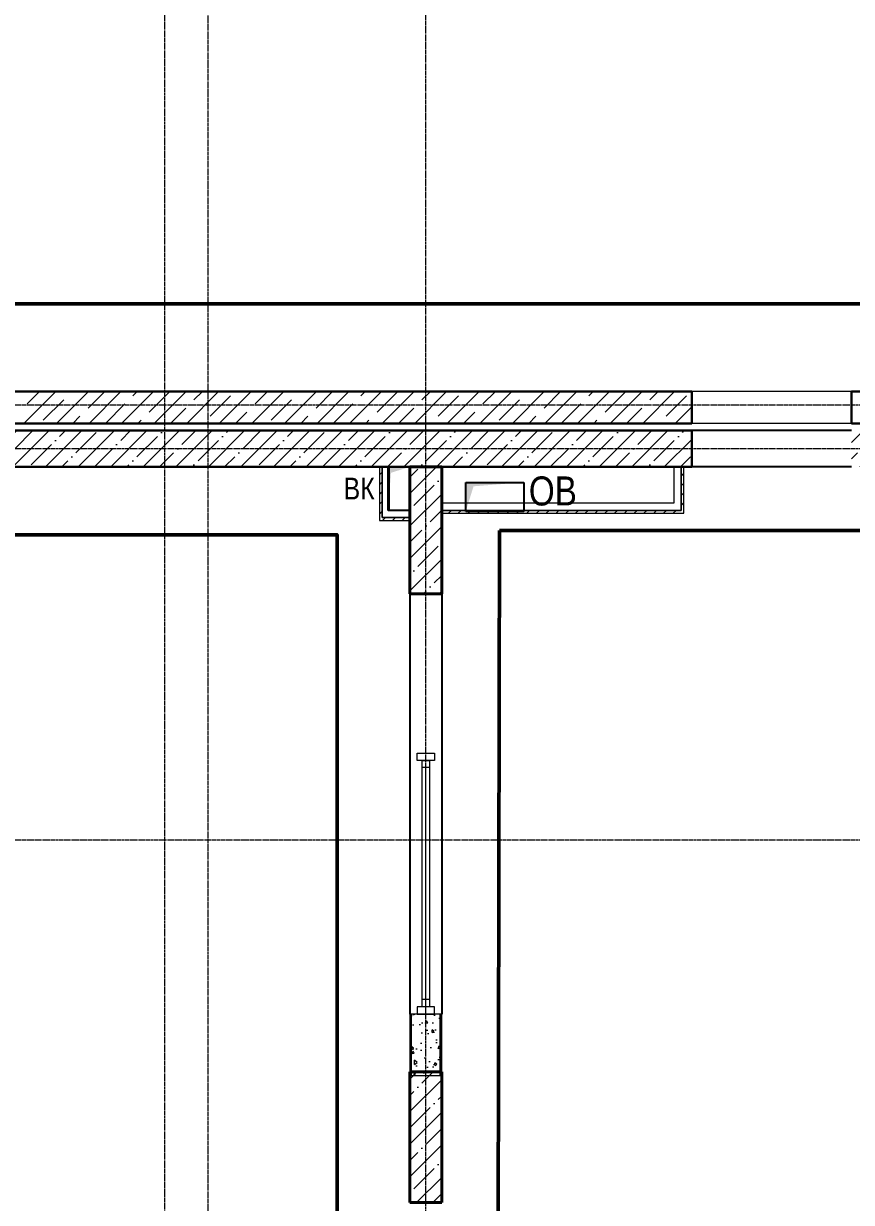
# Model space of a CAD drawing. Header units: millimetres. Extents: x -7155 to 483283, y -227682 to 148426.
# Drawn here: x 5028 to 10734, y 58700 to 66833 of the extents above; entities that cross this region are included whole.
import ezdxf

# ---------------------------------------------------------------- set-up
doc = ezdxf.new("R2010")
doc.units = ezdxf.units.MM
doc.linetypes.add('CENTER2', pattern=[28.575, 19.05, -3.175, 3.175, -3.175])
doc.linetypes.add('HIDDEN2', pattern=[4.7625, 3.175, -1.5875])
for name, color, linetype, lineweight in [('A-Wall-Open', 8, 'Continuous', 0), ('АР_Колонны', 70, 'Continuous', 30), ('АР_Окна', 4, 'Continuous', 5), ('АР_Стены ГКЛ', 1, 'Continuous', 15), ('АР_Стены ЖБ', 7, 'Continuous', 30), ('АР_Стены ПЕНОблок', 52, 'Continuous', 20), ('АР_Тонкая', 254, 'Continuous', 5), ('АР_Штриховка', 8, 'Continuous', 0), ('ВК_Шахты', 5, 'Continuous', 9), ('ОВ_Отопление', 30, 'Continuous', 5)]:
    doc.layers.add(name, color=color, linetype=linetype, lineweight=lineweight)
for name, color, linetype, lineweight, true_color in [('АР_Оси_РД_100', 7, 'Continuous', 0, 0x525252), ('РД_Витраж_вн', 7, 'Continuous', 25, 0x148aff), ('РД_Оси_100', 7, 'Continuous', 0, 0x525252), ('РД_проем_инж перемыч_фахверк', 7, 'Continuous', 18, 0xff1f1f)]:
    doc.layers.add(name, color=color, linetype=linetype, lineweight=lineweight, true_color=true_color)
doc.layers.add('РД_Проем', color=230, linetype='Continuous', lineweight=0, plot=False)
doc.styles.add('style1', font='ARIALN.TTF')

# ---------------------------------------------------------------- blocks, each defined once
blk = doc.blocks.new('СОШ_2200_АР_ОСИ_М100_28.05.24')
at = {"layer": 'АР_Оси_РД_100', "linetype": 'CENTER2'}
blk.add_line((29555, 61200), (-5954.958, 61200), dxfattribs=at)
for points in [[(5849.555, 139938.679), (6000, 139538.679), (6000, -6194.559)], [(6300, -6195.83), (6300, 139538.679), (6450, 139938.679)], [(7800, -6155), (7800, 139938.679)], [(29555, 64200), (-5454.958, 64200), (-5954.958, 64350)], [(29555, 63900), (-5454.958, 63900), (-5954.958, 63750)]]:
    blk.add_lwpolyline(points, dxfattribs=at)

msp = doc.modelspace()

# ---------------------------------------------------------------- hatches: boundary and pattern name
at = {"layer": 'АР_Стены ГКЛ', "linetype": 'Continuous', "lineweight": 0, "true_color": 0x000000}
h = msp.add_hatch(dxfattribs=at)
h.set_pattern_fill('ANSI31', color=18, scale=15, angle=1.3e-14, style=0)
h.paths.add_polyline_path([(7480, 63405), (7500, 63425), (7500, 63775), (7480, 63775)], flags=0)
h = msp.add_hatch(dxfattribs=at)
h.set_pattern_fill('ANSI31', color=18, scale=15, angle=-360, style=0)
h.paths.add_polyline_path([(9580, 63775), (9560, 63775), (9560, 63475), (9580, 63455)], flags=0)
h = msp.add_hatch(dxfattribs=at)
h.set_pattern_fill('ANSI31', color=18, scale=15, style=0)
h.paths.add_polyline_path([(9580, 63455), (9560, 63475), (7910, 63475), (7910, 63455)], flags=0)
h = msp.add_hatch(dxfattribs=at)
h.set_pattern_fill('ANSI31', color=18, scale=15, angle=360, style=0)
h.paths.add_polyline_path([(7690, 63405), (7690, 63425), (7500, 63425), (7480, 63405)], flags=0)
at = {"layer": 'АР_Штриховка', "linetype": 'Continuous', "lineweight": 5, "true_color": 0x000000}
h = msp.add_hatch(dxfattribs=at)
h.set_pattern_fill('ANSI35', color=18, scale=25, style=0)
h.paths.add_polyline_path([(-100, 64025), (-100, 63775), (9634.3, 63775), (9634.3, 64025)], flags=0)
h.paths.add_polyline_path([(10734.3, 64025), (10734.3, 63775), (13025, 63775), (12775, 64025)], flags=0)
h = msp.add_hatch(dxfattribs=at)
h.set_pattern_fill('ANSI35', color=18, scale=25, style=0)
h.paths.add_polyline_path([(7690, 62900), (7910, 62900), (7910, 63775), (7690, 63775)], flags=0)
at = {"layer": 'АР_Штриховка', "linetype": 'Continuous', "lineweight": 0, "true_color": 0x000000}
h = msp.add_hatch(dxfattribs=at)
h.set_pattern_fill('AR-CONC', color=18, angle=-315, style=0)
h.paths.add_polyline_path([(7900, 60000), (7700, 60000), (7700, 59575), (7900, 59575)], flags=0)
at = {"layer": 'АР_Штриховка', "linetype": 'Continuous', "lineweight": 5, "true_color": 0x000000}
h = msp.add_hatch(dxfattribs=at)
h.set_pattern_fill('ANSI35', color=18, scale=25, style=0)
h.paths.add_polyline_path([(7690, 58700), (7910, 58700), (7910, 59600), (7690, 59600)], flags=0)

# ---------------------------------------------------------------- linework, layer by layer
at = {"color": 18, "linetype": 'Continuous', "true_color": 0x000000}
for p, q in [((7539.7, 63475), (7539.7, 63775)), ((7539.7, 63775), (7689.7, 63775)), ((7689.7, 63775), (7689.7, 63475)), ((8075.7, 63468.1), (8075.7, 63668.1)), ((8075.7, 63668.1), (8475.7, 63668.1)), ((8475.7, 63668.1), (8475.7, 63468.1)), ((7689.7, 63475), (7539.7, 63475)), ((8475.7, 63468.1), (8075.7, 63468.1))]:
    msp.add_line(p, q, dxfattribs=at)
at = {"color": 1, "lineweight": 50}
for points in [[(589, 87844), (11994, 87844), (11994, 64899), (589, 64899)], [(521, 45735), (7189, 45735), (7189, 63306), (521, 63306)]]:
    msp.add_lwpolyline(points, close=True, dxfattribs=at)
msp.add_lwpolyline([(8308, 63335), (13325, 63335), (13325, 67891), (19479, 67891), (19479, 61626), (11841, 61626), (11841, 39235), (8263, 39235), (8308, 63335)], dxfattribs=at)
at = {"color": 18, "linetype": 'Continuous', "true_color": 0x000000}
for points in [[(7539.7, 63475), (7539.7, 63775), (7559.9, 63734), (7689.7, 63775)], [(8075.7, 63468.1), (8075.7, 63668.1), (8129.5, 63640.8), (8475.7, 63668.1)]]:
    msp.add_solid(points, dxfattribs=at)
at = {"layer": 'A-Wall-Open', "color": 18, "linetype": 'Continuous', "lineweight": 0, "true_color": 0x000000}
for p, q in [((10734.3, 64295), (9634.3, 64295)), ((10734.3, 64075), (9634.3, 64075))]:
    msp.add_line(p, q, dxfattribs=at)
at = {"layer": 'АР_Колонны', "color": 18, "linetype": 'HIDDEN2', "lineweight": 25, "true_color": 0x000000}
for p, q in [((7690, 63775), (7910, 63775)), ((7690, 62900), (7690, 63775)), ((7910, 63775), (7910, 62900)), ((7910, 62900), (7690, 62900)), ((7690, 59600), (7910, 59600)), ((7690, 58700), (7690, 59600)), ((7910, 59600), (7910, 58700)), ((7910, 58700), (7690, 58700))]:
    msp.add_line(p, q, dxfattribs=at)
at = {"layer": 'АР_Колонны', "color": 18, "linetype": 'Continuous', "lineweight": 30, "true_color": 0x000000}
for p, q in [((7910, 63775), (7690, 63775)), ((7690, 63775), (7690, 62900)), ((7910, 62900), (7910, 63775)), ((7690, 62900), (7910, 62900)), ((7910, 59600), (7690, 59600)), ((7690, 59600), (7690, 58700)), ((7910, 58700), (7910, 59600)), ((7690, 58700), (7910, 58700))]:
    msp.add_line(p, q, dxfattribs=at)
at = {"layer": 'АР_Окна', "color": 18, "linetype": 'Continuous', "lineweight": 5, "true_color": 0x000000}
for p, q in [((7690, 60000), (7690, 61800)), ((7910, 60000), (7910, 61800)), ((7825, 61700), (7775, 61700)), ((7800, 60100), (7800, 61700)), ((7825, 60100), (7775, 60100))]:
    msp.add_line(p, q, dxfattribs=at)
for points in [[(7740, 61750), (7740, 61800), (7860, 61800), (7860, 61750)], [(7825, 60050), (7775, 60050), (7775, 61750), (7825, 61750)], [(7740, 60050), (7740, 60000), (7860, 60000), (7860, 60050)]]:
    msp.add_lwpolyline(points, close=True, dxfattribs=at)
at = {"layer": 'АР_Стены ГКЛ', "color": 18, "linetype": 'Continuous', "lineweight": 5, "true_color": 0x000000}
for p, q in [((7500, 63775), (7480, 63775)), ((7480, 63775), (7480, 63405)), ((7550, 63775), (7500, 63775)), ((7500, 63775), (7500, 63425)), ((7500, 63425), (7500, 63775)), ((7550, 63475), (7550, 63775)), ((9560, 63775), (9510, 63775)), ((9510, 63775), (9510, 63525)), ((9560, 63475), (9560, 63775)), ((9580, 63775), (9560, 63775)), ((9560, 63775), (9560, 63475)), ((9580, 63455), (9580, 63775)), ((9510, 63525), (7910, 63525)), ((7910, 63525), (7910, 63475)), ((7690, 63475), (7550, 63475)), ((7690, 63425), (7690, 63475)), ((7910, 63475), (9560, 63475)), ((9560, 63475), (7910, 63475)), ((7910, 63475), (7910, 63455)), ((7910, 63455), (9580, 63455)), ((7480, 63405), (7690, 63405)), ((7500, 63425), (7690, 63425)), ((7690, 63425), (7500, 63425)), ((7690, 63405), (7690, 63425))]:
    msp.add_line(p, q, dxfattribs=at)
at = {"layer": 'АР_Стены ЖБ', "color": 18, "linetype": 'Continuous', "lineweight": 30, "true_color": 0x000000}
for p, q in [((9634.3, 64295), (-100, 64295)), ((9634.3, 64075), (9634.3, 64295)), ((10734.3, 64295), (10734.3, 64075)), ((12505, 64295), (10734.3, 64295)), ((-100, 64075), (9634.3, 64075)), ((9634.3, 64025), (-100, 64025)), ((9634.3, 63775), (9634.3, 64025)), ((10734.3, 64075), (12725, 64075)), ((-100, 63775), (9634.3, 63775))]:
    msp.add_line(p, q, dxfattribs=at)
at = {"layer": 'АР_Стены ЖБ', "color": 18, "linetype": 'Continuous', "lineweight": 40, "true_color": 0x000000}
for p, q in [((7910, 63775), (7690, 63775)), ((7690, 63775), (7690, 62900)), ((7910, 62900), (7910, 63775)), ((7690, 62900), (7910, 62900)), ((7910, 59600), (7690, 59600)), ((7690, 59600), (7690, 58700)), ((7910, 58700), (7910, 59600)), ((7690, 58700), (7910, 58700))]:
    msp.add_line(p, q, dxfattribs=at)
at = {"layer": 'АР_Стены ПЕНОблок', "color": 18, "linetype": 'Continuous', "lineweight": 20, "true_color": 0x000000}
for p, q in [((7900, 60000), (7700, 60000)), ((7700, 60000), (7700, 59575)), ((7900, 59575), (7900, 60000)), ((7700, 59575), (7900, 59575))]:
    msp.add_line(p, q, dxfattribs=at)
at = {"layer": 'АР_Тонкая', "color": 18, "linetype": 'Continuous', "lineweight": 0, "true_color": 0x000000}
for p, q in [((7700, 60000), (7690, 60000)), ((7690, 60000), (7690, 59575)), ((7700, 59575), (7700, 60000)), ((7910, 60000), (7900, 60000)), ((7900, 60000), (7900, 59575)), ((7910, 59575), (7910, 60000)), ((7690, 59575), (7700, 59575)), ((7900, 59575), (7910, 59575))]:
    msp.add_line(p, q, dxfattribs=at)
at = {"layer": 'АР_Штриховка', "color": 18, "linetype": 'Continuous', "lineweight": 5, "true_color": 0x000000}
for p, q in [((5029.8, 64075), (5249.8, 64295)), ((5051.4, 64208.8), (5137.6, 64295)), ((5254.3, 64075), (5474.3, 64295)), ((5360.1, 64293), (5362.1, 64295)), ((5472.3, 64180.8), (5586.6, 64295)), ((5478.8, 64075), (5698.8, 64295)), ((5703.3, 64075), (5923.3, 64295)), ((5781, 64265), (5811.1, 64295)), ((5893.3, 64152.7), (6033.6, 64293)), ((5927.8, 64075), (6147.8, 64295)), ((6152.3, 64075), (6372.3, 64295)), ((6202, 64236.9), (6260.1, 64295)), ((6314.2, 64124.6), (6454.6, 64265)), ((6376.9, 64075), (6596.9, 64295)), ((6601.4, 64075), (6821.4, 64295)), ((6622.9, 64208.8), (6709.1, 64295)), ((6825.9, 64075), (7045.9, 64295)), ((6931.6, 64293), (6933.6, 64295)), ((7043.9, 64180.8), (7158.1, 64295)), ((7050.4, 64075), (7270.4, 64295)), ((7274.9, 64075), (7494.9, 64295)), ((7352.6, 64265), (7382.6, 64295)), ((7464.8, 64152.7), (7605.2, 64293)), ((7499.4, 64075), (7719.4, 64295)), ((7723.9, 64075), (7943.9, 64295)), ((7773.5, 64236.9), (7831.6, 64295)), ((7885.8, 64124.6), (8026.1, 64265)), ((7948.4, 64075), (8168.4, 64295)), ((8172.9, 64075), (8392.9, 64295)), ((8194.5, 64208.8), (8280.7, 64295)), ((8397.4, 64075), (8617.4, 64295)), ((8503.2, 64293), (8505.2, 64295)), ((8615.4, 64180.8), (8729.7, 64295)), ((8621.9, 64075), (8841.9, 64295)), ((8846.4, 64075), (9066.4, 64295)), ((8924.1, 64265), (8954.2, 64295)), ((9036.4, 64152.7), (9176.7, 64293)), ((9070.9, 64075), (9290.9, 64295)), ((9295.4, 64075), (9515.4, 64295)), ((9345.1, 64236.9), (9403.2, 64295)), ((9457.3, 64124.6), (9597.6, 64265)), ((5163.6, 64096.6), (5304, 64236.9)), ((5591.1, 64075), (5724.9, 64208.8)), ((6040.1, 64075), (6145.9, 64180.8)), ((6735.2, 64096.6), (6875.5, 64236.9)), ((7162.6, 64075), (7296.5, 64208.8)), ((7611.6, 64075), (7717.4, 64180.8)), ((8306.7, 64096.6), (8447.1, 64236.9)), ((8734.2, 64075), (8868, 64208.8)), ((9183.2, 64075), (9289, 64180.8)), ((9519.9, 64075), (9634.3, 64189.4)), ((5366.6, 64075), (5416.2, 64124.6)), ((5815.6, 64075), (5837.2, 64096.6)), ((6489.1, 64075), (6566.8, 64152.7)), ((6938.1, 64075), (6987.8, 64124.6)), ((7387.1, 64075), (7408.7, 64096.6)), ((8060.7, 64075), (8138.4, 64152.7)), ((8509.7, 64075), (8559.3, 64124.6)), ((8958.7, 64075), (8980.3, 64096.6)), ((9632.2, 64075), (9634.3, 64077.1))]:
    msp.add_line(p, q, dxfattribs=at)
at = {"layer": 'ОВ_Отопление', "color": 18, "true_color": 0x000000}
for p, q in [((7910, 63775), (9510, 63775)), ((7910, 63525), (7910, 63775)), ((9510, 63775), (9510, 63525)), ((9510, 63525), (7910, 63525))]:
    msp.add_line(p, q, dxfattribs=at)
at = {"layer": 'РД_Витраж_вн', "color": 18, "linetype": 'Continuous', "lineweight": 25, "true_color": 0x000000}
for p, q in [((10734.3, 64025), (9634.3, 64025)), ((10734.3, 63775), (9634.3, 63775)), ((7690, 62900), (7690, 60000)), ((7910, 62900), (7910, 60000))]:
    msp.add_line(p, q, dxfattribs=at)
at = {"layer": 'РД_Проем', "color": 18, "linetype": 'Continuous', "lineweight": 0, "true_color": 0x000000}
for p, q in [((7690, 62900), (7690, 60000)), ((7910, 62900), (7910, 60000))]:
    msp.add_line(p, q, dxfattribs=at)
at = {"layer": 'РД_проем_инж перемыч_фахверк', "color": 18, "linetype": 'Continuous', "lineweight": 18, "true_color": 0x000000}
for p, q in [((7690, 62900), (7690, 60000)), ((7910, 62900), (7910, 60000))]:
    msp.add_line(p, q, dxfattribs=at)

# ---------------------------------------------------------------- block references
at = {"layer": 'РД_Оси_100'}
msp.add_blockref('СОШ_2200_АР_ОСИ_М100_28.05.24', (0, 0), dxfattribs=at)

# ---------------------------------------------------------------- texts
at = {"layer": 'ВК_Шахты', "color": 18, "lineweight": 50, "true_color": 0x000000, "style": 'style1'}
msp.add_text('ВК', height=150, dxfattribs=at).set_placement((7233.4, 63549.8))
at = {"layer": 'ОВ_Отопление', "color": 18, "lineweight": 50, "true_color": 0x000000, "style": 'style1'}
msp.add_text('ОВ', height=200, dxfattribs=at).set_placement((8510.6, 63508.7))

doc.saveas('drawing.dxf')
